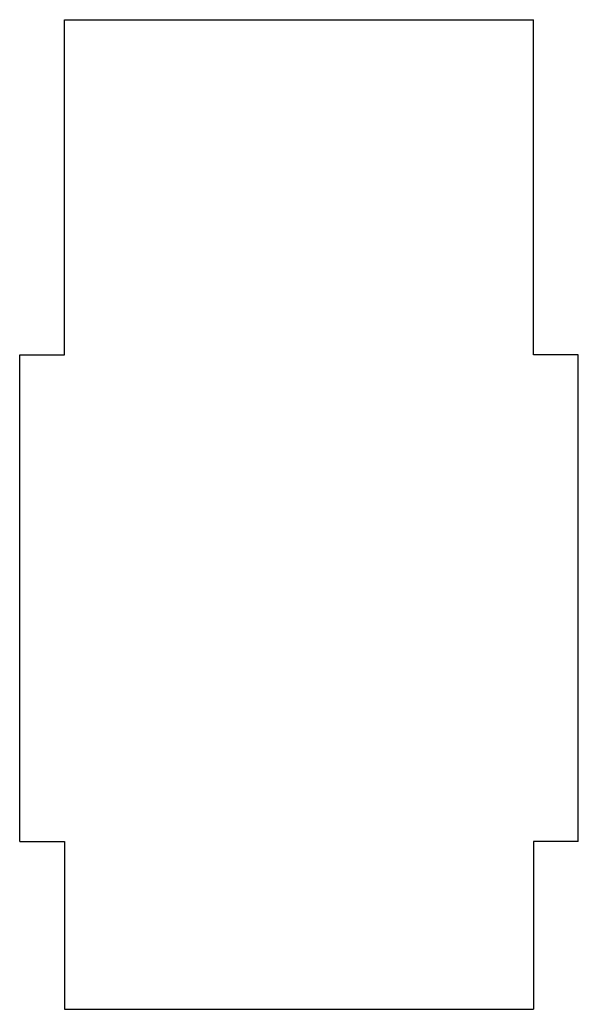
# Model space of a CAD drawing. Header units: millimetres. Extents: x 0 to 100, y 0 to 177.
import ezdxf

# ---------------------------------------------------------------- set-up
doc = ezdxf.new("R2010")
doc.units = ezdxf.units.MM

msp = doc.modelspace()

# ---------------------------------------------------------------- linework, layer by layer
at = {"color": 7, "linetype": 'Continuous', "lineweight": 25}
for p, q in [((8, 177.16), (92, 177.16)), ((8, 117.16), (8, 177.16)), ((92, 117.16), (92, 177.16)), ((0, 117.16), (8, 117.16)), ((0, 30), (0, 117.16)), ((100, 117.16), (92, 117.16)), ((100, 30), (100, 117.16)), ((0, 30), (8, 30)), ((8, 30), (8, 0)), ((92, 30), (92, 0)), ((100, 30), (92, 30)), ((8, 0), (92, 0))]:
    msp.add_line(p, q, dxfattribs=at)

doc.saveas('drawing.dxf')
